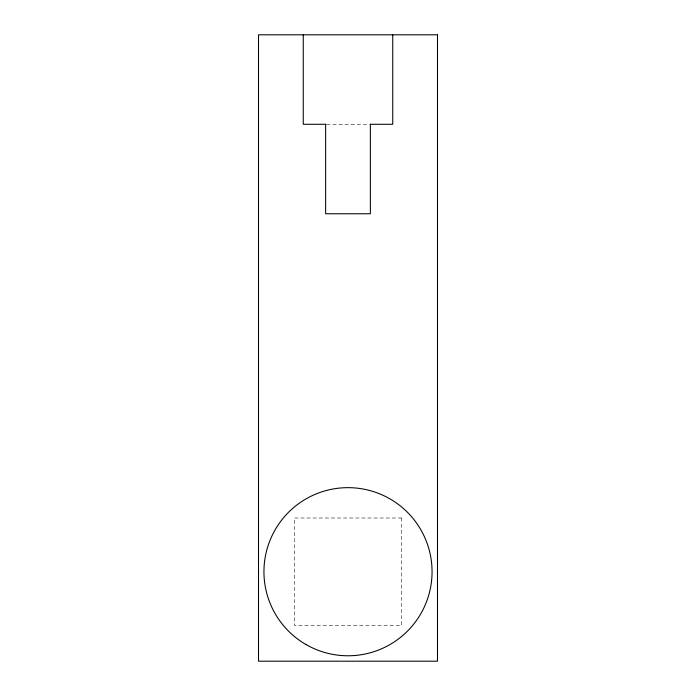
<?xml version="1.0" encoding="UTF-8"?>
<svg xmlns="http://www.w3.org/2000/svg" width="696" height="696" viewBox="0 0 696 696"><rect width="100%" height="100%" fill="white"/><g stroke="black" fill="none" stroke-linecap="round" stroke-linejoin="round"><path stroke-width="0.52" stroke-dasharray="3.48 2.61" d="M326.694 124.288L369.306 124.288M401.714 518.007L294.286 518.007L294.286 625.426L401.714 625.426L401.714 518.007"/><path stroke-width="1.04" d="M325.902 124.288L303.256 124.288L303.256 34.8M370.098 124.288L392.744 124.288L392.744 34.8M370.368 124.288L370.368 213.768L325.632 213.768L325.632 124.288M437.488 34.8L258.512 34.8L258.512 661.2L437.488 661.2L437.488 34.8M305.97 644.513A84.059 84.059 0 0 0 432.059 571.712A84.059 84.059 0 0 0 305.97 498.919A84.059 84.059 0 0 0 305.97 644.513"/></g></svg>
